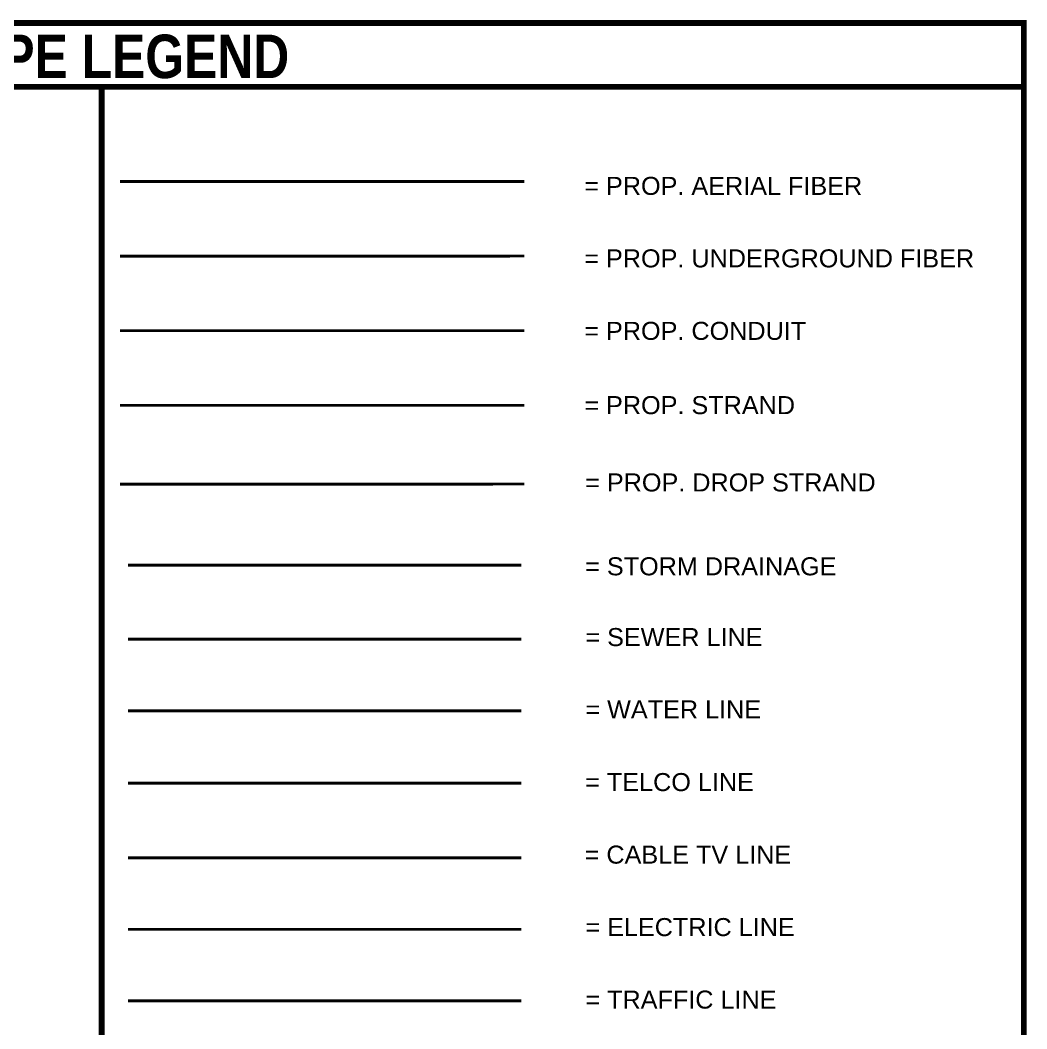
# Paper-space layout '2' of a CAD drawing. Extents: x 0.2 to 16.8, y 0.2 to 10.6.
# Drawn here: x 4.481 to 7.953, y 3.611 to 7.09 of the extents above; entities that cross this region are included whole.
import ezdxf
from ezdxf.lldxf.tags import DXFTag

# ---------------------------------------------------------------- set-up
doc = ezdxf.new("R2010")
doc.units = 0
doc.header["$MEASUREMENT"] = 0
for name, color, linetype in [('48 FOC', 30, '48'), ('E_WATER UTILITY', 5, 'WATER_LUMOS'), ('ELECTRIC', 1, 'ELECTRIC_LINE'), ('P_CONDUIT', 1, 'CONDUIT'), ('P_STRAND', 1, 'STRAND_LUMOS')]:
    doc.layers.add(name, color=color, linetype=linetype)
for name, color, linetype, lineweight in [('AERIAL_ FOC CT', 5, 'Continuous', 18), ('Default', 7, 'Continuous', 25), ('Prop. Drop Strand', 1, 'Prop_Dropstrand', 35)]:
    doc.layers.add(name, color=color, linetype=linetype, lineweight=lineweight)
for name, color, linetype, true_color in [('CATV', 7, 'CATV_LINE', 0xffc57f), ('SEWER_LINE', 7, 'SEWER_LINE', 0x37d300), ('STORM_DRAINAGE', 7, 'STORM_DRAINAGE', 0x72b85b), ('TELCO', 7, 'TELCO_LINE', 0xffc57f), ('TRAFFIC', 7, 'TRAFFIC_LINE', 0x9f7fff)]:
    doc.layers.add(name, color=color, linetype=linetype, true_color=true_color)
doc.styles.add('Arial', font='arial.ttf')
doc.styles.add('PDF TechnicBold', font='techb___.ttf')
doc.styles.get("Standard").update_dxf_attribs({"font": 'arial.ttf'})
tags = doc.linetypes.add('48', pattern='A,0.718375,-0.132013,["48 CT",Standard,S=0.09234,R=0,X=0,Y=-0.045241],-0.527056,0.533798', length=1.911242).pattern_tags.tags
tags[6] = DXFTag(74, 10)
tags = doc.linetypes.add('CATV_LINE', pattern='A,0.7,-0.2,["TV",Standard,S=0.1,R=0,X=-0.05,Y=-0.05],-0.3', length=1.2).pattern_tags.tags
tags[6] = DXFTag(74, 10)
tags = doc.linetypes.add('CONDUIT', pattern='A,5.441269,-1.056917,["C",Arial,S=0.56119,R=0,X=0,Y=-0.280595],-1.62838', length=8.126566).pattern_tags.tags
tags[6] = DXFTag(74, 10)
tags = doc.linetypes.add('ELECTRIC_LINE', pattern='A,0.7,-0.2,["E",Standard,S=0.1,R=0,X=-0.02,Y=-0.05],-0.3', length=1.2).pattern_tags.tags
tags[6] = DXFTag(74, 10)
tags = doc.linetypes.add('Prop_Dropstrand', pattern='A,0.2,-0.12,0.2,-0.12,["DP",Standard,S=0.05,R=0,X=-0.1,Y=-0.024],-0.02', length=0.66).pattern_tags.tags
tags[10] = DXFTag(74, 10)
tags = doc.linetypes.add('SEWER_LINE', pattern='A,0.7,-0.2,["SS",Standard,S=0.1,R=0,X=-0.05,Y=-0.05],-0.3', length=1.2).pattern_tags.tags
tags[6] = DXFTag(74, 10)
tags = doc.linetypes.add('STORM_DRAINAGE', pattern='A,0.7,-0.2,["SD",Standard,S=0.1,R=0,X=-0.05,Y=-0.05],-0.3', length=1.2).pattern_tags.tags
tags[6] = DXFTag(74, 10)
tags = doc.linetypes.add('STRAND_LUMOS', pattern='A,5.441269,-1.231092,["I",Arial,S=0.56119,R=0,X=0,Y=-0.280595],-1.454204', length=8.126565).pattern_tags.tags
tags[6] = DXFTag(74, 10)
tags = doc.linetypes.add('TELCO_LINE', pattern='A,0.7,-0.2,["T",Standard,S=0.1,R=0,X=-0.02,Y=-0.05],-0.3', length=1.2).pattern_tags.tags
tags[6] = DXFTag(74, 10)
tags = doc.linetypes.add('TRAFFIC_LINE', pattern='A,0.7,-0.2,["TRAFF",Standard,S=0.1,R=0,X=-0.1,Y=-0.05],-0.45', length=1.35).pattern_tags.tags
tags[6] = DXFTag(74, 10)
tags = doc.linetypes.add('WATER_LUMOS', pattern='A,25.130993,-7.613175,["W",Arial,S=5.36622,R=0,X=0,Y=-2.68311],-14.714208', length=47.458376).pattern_tags.tags
tags[6] = DXFTag(74, 10)

# ---------------------------------------------------------------- blocks, each defined once
blk = doc.blocks.new('PAGE 2 BLOCK')
at = {"const_width": 0.02}
blk.add_lwpolyline([(1.5816, 7.0798), (7.9429, 7.0798), (7.9429, 2.3093), (1.5816, 2.3093)], close=True, dxfattribs=at)
for points in [[(1.5816, 6.8598), (7.9429, 6.8598)], [(4.7622, 6.8598), (4.7622, 2.3093)]]:
    blk.add_lwpolyline(points, dxfattribs=at)
at = {"layer": '48 FOC', "ltscale": 0.5, "const_width": 0.01, "flags": 128}
blk.add_lwpolyline([(4.8255, 6.2759), (6.2202, 6.2763)], dxfattribs=at)
at = {"layer": 'AERIAL_ FOC CT', "linetype": '48', "ltscale": 0.5, "const_width": 0.01, "flags": 128}
blk.add_lwpolyline([(4.8254, 6.5331), (6.2201, 6.5336)], dxfattribs=at)
at = {"layer": 'CATV', "ltscale": 0.5, "const_width": 0.01}
blk.add_lwpolyline([(4.8524, 4.201), (6.2097, 4.201)], dxfattribs=at)
at = {"layer": 'E_WATER UTILITY', "ltscale": 0.01, "const_width": 0.01}
blk.add_lwpolyline([(4.8524, 4.7077), (6.2097, 4.7077)], dxfattribs=at)
at = {"layer": 'ELECTRIC', "ltscale": 0.5, "const_width": 0.01}
blk.add_lwpolyline([(4.8524, 3.9543), (6.2097, 3.9543)], dxfattribs=at)
at = {"layer": 'P_CONDUIT', "ltscale": 0.1, "const_width": 0.00906}
blk.add_lwpolyline([(4.8256, 6.0186), (6.2203, 6.0191)], dxfattribs=at)
at = {"layer": 'P_STRAND', "ltscale": 0.1, "const_width": 0.00906}
blk.add_lwpolyline([(4.8256, 5.7614), (6.2204, 5.7619)], dxfattribs=at)
at = {"layer": 'Prop. Drop Strand', "const_width": 0.01, "flags": 128}
blk.add_lwpolyline([(4.8257, 5.4895), (6.2204, 5.49)], dxfattribs=at)
at = {"layer": 'SEWER_LINE', "ltscale": 0.5, "const_width": 0.01}
blk.add_lwpolyline([(4.8524, 4.9552), (6.2097, 4.9552)], dxfattribs=at)
at = {"layer": 'STORM_DRAINAGE', "ltscale": 0.5, "const_width": 0.01}
blk.add_lwpolyline([(4.8524, 5.2102), (6.2097, 5.2102)], dxfattribs=at)
at = {"layer": 'TELCO', "ltscale": 0.5, "const_width": 0.01}
blk.add_lwpolyline([(4.8524, 4.4585), (6.2097, 4.4585)], dxfattribs=at)
at = {"layer": 'TRAFFIC', "ltscale": 0.5, "const_width": 0.01}
blk.add_lwpolyline([(4.8524, 3.7076), (6.2097, 3.7076)], dxfattribs=at)
at = {"insert": (3.8052, 6.8878), "char_height": 0.150004, "attachment_point": 7, "style": 'PDF TechnicBold'}
blk.add_mtext('LINETYPE LEGEND', dxfattribs=at)
at = {"char_height": 0.062204, "attachment_point": 7}
for s, insert in [('= PROP. AERIAL FIBER', (6.4267, 6.4863)), ('= PROP. UNDERGROUND FIBER', (6.4267, 6.2363)), ('= PROP. CONDUIT', (6.4267, 5.9863)), ('= PROP. STRAND', (6.4269, 5.7302)), ('= PROP. DROP STRAND', (6.4297, 5.4635)), ('= STORM DRAINAGE', (6.4297, 5.1743)), ('= SEWER LINE', (6.4305, 4.9302)), ('= WATER LINE', (6.4305, 4.6818)), ('= TELCO LINE', (6.4297, 4.4301)), ('= CABLE TV LINE', (6.428, 4.18)), ('= ELECTRIC LINE', (6.4305, 3.93)), ('= TRAFFIC LINE', (6.4305, 3.68))]:
    blk.add_mtext(s, dxfattribs=dict(at, insert=insert))

psp = doc.layouts.new('2')

# ---------------------------------------------------------------- block references
at = {"layer": 'Default'}
psp.add_blockref('PAGE 2 BLOCK', (0, 0), dxfattribs=at)

doc.saveas('drawing.dxf')
